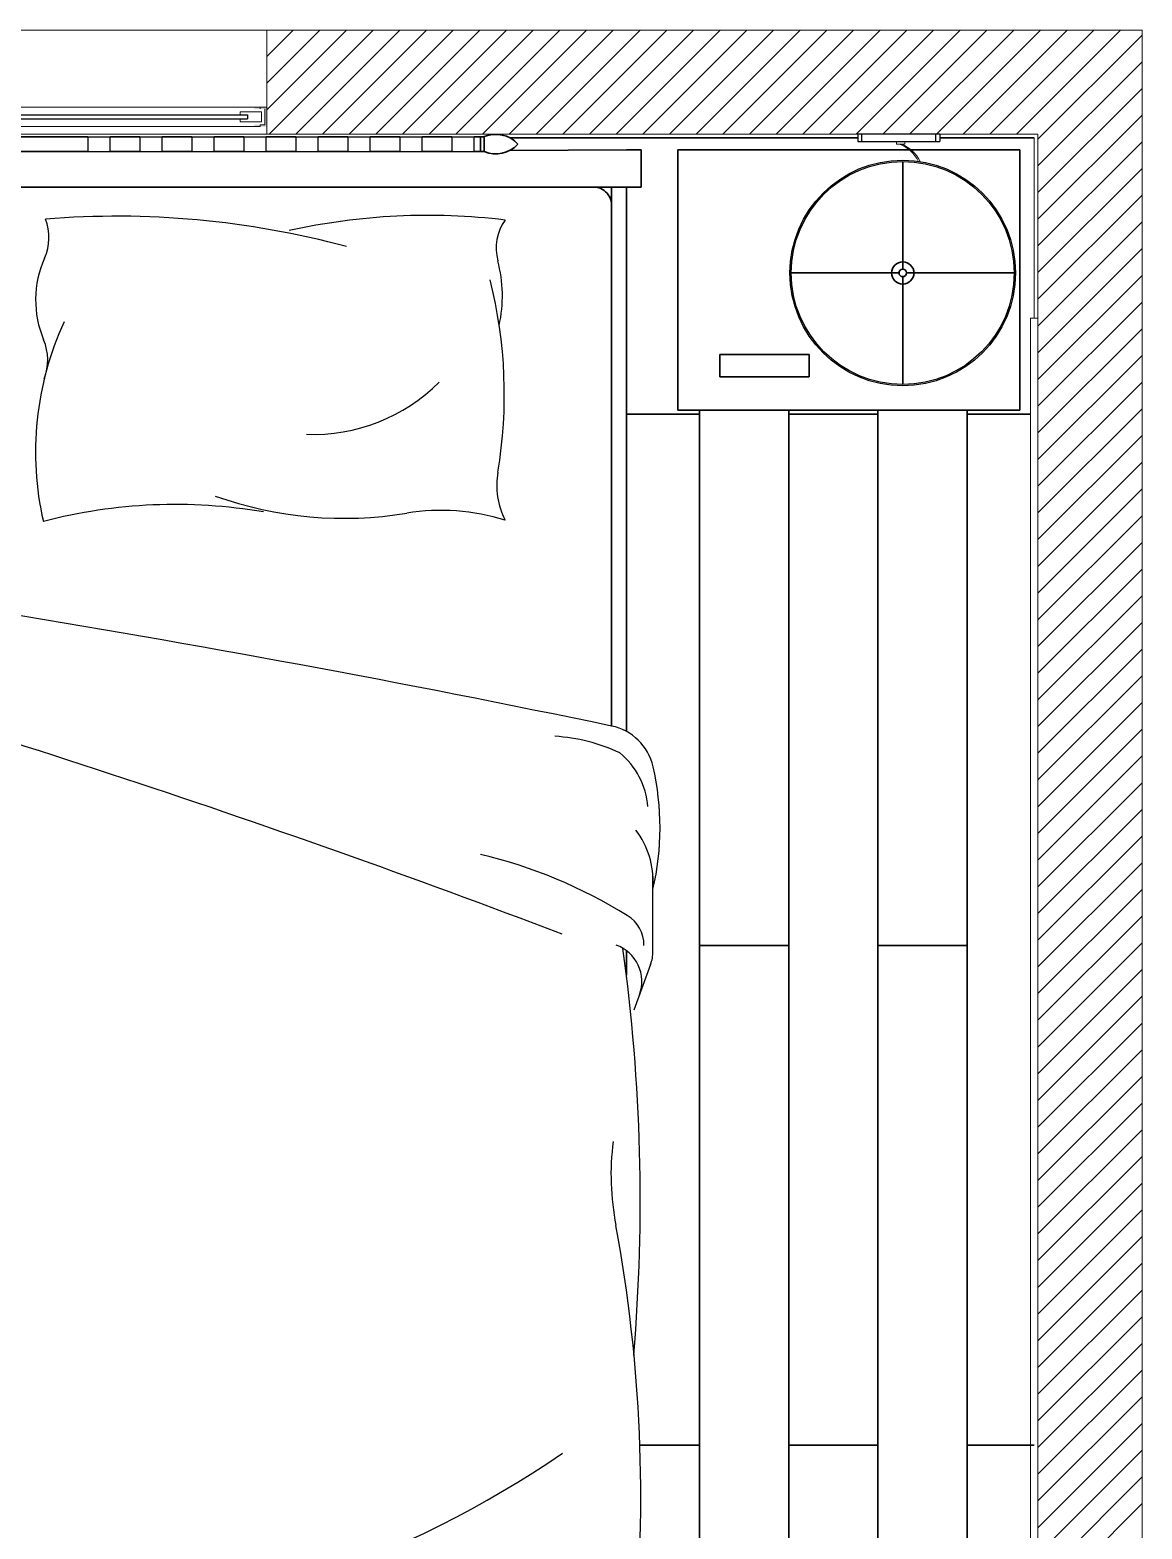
# Model space of a CAD drawing. Header units: millimetres. Extents: x 2837 to 6066, y 1056 to 2217.
# Drawn here: x 3012.3 to 3162, y 1897.7 to 2099.4 of the extents above; entities that cross this region are included whole.
import ezdxf

# ---------------------------------------------------------------- set-up
doc = ezdxf.new("R2010")
doc.units = ezdxf.units.MM
for name, color, linetype, lineweight in [('arredi', 8, 'Continuous', 30), ('infissi', 40, 'Continuous', 18), ('legno', 35, 'Continuous', 30), ('muri sezionati', 7, 'Continuous', 18), ('retino muri', 2, 'Continuous', 18)]:
    doc.layers.add(name, color=color, linetype=linetype, lineweight=lineweight)
for name, color, linetype in [('prese elettriche', 6, 'Continuous'), ('serramenti', 124, 'Continuous'), ('tessuti', 51, 'Continuous')]:
    doc.layers.add(name, color=color, linetype=linetype)

msp = doc.modelspace()

# ---------------------------------------------------------------- hatches: boundary and pattern name
at = {"layer": 'infissi'}
for points in [[(3044.13, 2089), (3044.13, 2086.37), (3042.46, 2086.37), (3042.46, 2086.62), (3043.88, 2086.62), (3043.88, 2088.75), (3042.46, 2088.75), (3042.46, 2089)], [(3044.13, 2089), (3044.13, 2086.37), (3042.46, 2086.37), (3042.46, 2086.62), (3043.88, 2086.62), (3043.88, 2088.75), (3042.46, 2088.75), (3042.46, 2089)], [(3044.13, 2089), (3044.13, 2086.37), (3042.46, 2086.37), (3042.46, 2086.62), (3043.88, 2086.62), (3043.88, 2088.75), (3042.46, 2088.75), (3042.46, 2089)], [(3042.47, 2088.75), (3042.47, 2089), (3044.14, 2089), (3044.14, 2086.37), (3042.47, 2086.37), (3042.47, 2086.62), (3043.89, 2086.62), (3043.89, 2088.75)]]:
    msp.add_hatch(color=256, dxfattribs=at).paths.add_polyline_path(points)

# ---------------------------------------------------------------- linework, layer by layer
at = {"layer": 'arredi', "lineweight": 20, "transparency": 33554687}
for p, q in [((2964.08, 2099.37), (3044.14, 2099.37)), ((3128.92, 2084.01), (3128.92, 2084.37)), ((3128.92, 2084.01), (3130.01, 2084.01)), ((3130.01, 2084.01), (3130.01, 2084.37)), ((3146.95, 2060.61), (3146.95, 1814.36)), ((3147.95, 2060.61), (3146.95, 2060.61)), ((3147.95, 1814.36), (3147.95, 2060.61))]:
    msp.add_line(p, q, dxfattribs=at)
at = {"layer": 'arredi'}
for p, q in [((2990.81, 2085.02), (3020.08, 2085.02)), ((3027.08, 2085.02), (3023.08, 2085.02)), ((3034.08, 2085.02), (3030.08, 2085.02)), ((3041.08, 2085.02), (3037.08, 2085.02)), ((3048.08, 2085.02), (3044.08, 2085.02)), ((3055.08, 2085.02), (3051.08, 2085.02)), ((3062.08, 2085.02), (3058.08, 2085.02)), ((3069.08, 2085.02), (3065.08, 2085.02)), ((3072.93, 2085.02), (3072.08, 2085.02)), ((3072.93, 2085.02), (3072.93, 2083.02)), ((3072.93, 2085.02), (3073.43, 2085.02)), ((3073.43, 2085.02), (3073.43, 2083.02)), ((3076.85, 2083.17), (3092.56, 2083.24)), ((3094.56, 2083.24), (3092.56, 2083.24)), ((3094.56, 2078.24), (3094.56, 2083.24)), ((3020.08, 2083.02), (2990.81, 2083.02)), ((3027.08, 2083.02), (3023.08, 2083.02)), ((3034.08, 2083.02), (3030.08, 2083.02)), ((3041.08, 2083.02), (3037.08, 2083.02)), ((3048.08, 2083.02), (3044.08, 2083.02)), ((3055.08, 2083.02), (3051.08, 2083.02)), ((3062.08, 2083.02), (3058.08, 2083.02)), ((3069.08, 2083.02), (3065.08, 2083.02)), ((3072.08, 2083.02), (3072.93, 2083.02)), ((3073.43, 2083.02), (3072.93, 2083.02)), ((3129.75, 2067.19), (3129.75, 2081.69)), ((3090.56, 2078.24), (3090.56, 2005.74)), ((3092.56, 2078.24), (3092.56, 2005.01)), ((3129.25, 2066.69), (3114.75, 2066.69)), ((3129.75, 2066.19), (3129.75, 2051.69)), ((3130.25, 2066.69), (3144.75, 2066.69)), ((3117.15, 2055.7), (3105.13, 2055.7)), ((3105.13, 2055.7), (3105.13, 2052.7)), ((3117.15, 2052.7), (3117.15, 2055.7)), ((3105.13, 2052.7), (3117.15, 2052.7)), ((3092.56, 1975.52), (3092.56, 1972.22))]:
    msp.add_line(p, q, dxfattribs=at)
at = {"layer": 'arredi', "transparency": 33554687}
msp.add_lwpolyline([(3130.88, 2083.24), (3145.5, 2083.24), (3145.5, 2048.24), (3099.5, 2048.24), (3099.5, 2083.24), (3130.64, 2083.24)], dxfattribs=at)
at = {"layer": 'arredi'}
msp.add_lwpolyline([(3094.56, 2078.24), (2916.56, 2078.24)], dxfattribs=at)
for radius in [1.5, 0.5]:
    msp.add_circle((3129.75, 2066.69), radius, dxfattribs=at)
for centre, radius, start, end in [((3074.99, 2081.36), 3.98, 41.9989, 113.0186), ((3074.99, 2086.68), 3.98, 246.9814, 318.0011), ((3088.12, 2075.79), 2.45, 353.5109, 90.0923)]:
    msp.add_arc(centre, radius, start, end, dxfattribs=at)
at = {"layer": 'arredi', "lineweight": 20, "transparency": 33554687}
for centre, start in [((3127.73, 2079.73), 25.8645), ((3127.96, 2079.73), 25.3423)]:
    msp.add_arc(centre, 4.56, start, 69.4258, dxfattribs=at)
at = {"layer": 'infissi'}
for p, q in [((2964.08, 2089), (3044.14, 2089)), ((3043.46, 2088.35), (3040.55, 2088.35)), ((3040.55, 2087.94), (3040.55, 2088.35)), ((3040.55, 2087.02), (3040.55, 2087.44)), ((3043.27, 2088.75), (3043.27, 2089)), ((3043.46, 2087.02), (3043.46, 2088.35)), ((3043.89, 2088.75), (3043.89, 2086.62)), ((3044.14, 2089), (3044.14, 2086.37)), ((2964.08, 2086.37), (3043.27, 2086.37)), ((3043.46, 2087.02), (3040.55, 2087.02)), ((3043.27, 2086.37), (3043.27, 2086.62)), ((3043.27, 2086.62), (3043.89, 2086.62))]:
    msp.add_line(p, q, dxfattribs=at)
at = {"layer": 'legno'}
for p, q in [((3123.71, 2084.87), (3076.85, 2084.87)), ((3147.45, 2084.87), (3134.74, 2084.87)), ((3092.56, 2047.71), (3102.41, 2047.71)), ((3102.41, 1909), (3102.41, 2048.24)), ((3114.41, 1836.08), (3114.41, 2048.24)), ((3114.41, 2047.71), (3126.41, 2047.71)), ((3126.41, 1837.93), (3126.41, 2048.24)), ((3138.41, 1812.9), (3138.41, 2048.24)), ((3138.41, 2047.71), (3146.95, 2047.71)), ((3102.41, 1976.22), (3114.41, 1976.22)), ((3126.41, 1976.22), (3138.41, 1976.22)), ((3094.37, 1909), (3102.41, 1909)), ((3102.41, 1909), (3102.41, 1838.93)), ((3114.41, 1909), (3126.41, 1909)), ((3138.41, 1909), (3147.45, 1909))]:
    msp.add_line(p, q, dxfattribs=at)
at = {"layer": 'legno', "lineweight": 20, "transparency": 33554687}
msp.add_line((3147.45, 2084.87), (3147.45, 2060.61), dxfattribs=at)
at = {"layer": 'muri sezionati'}
for p, q in [((3044.14, 2099.37), (3044.14, 2085.37)), ((3161.95, 2099.37), (3161.95, 1689.37)), ((2964.08, 2085.37), (3044.14, 2085.37)), ((3147.95, 2085.37), (3044.14, 2085.37)), ((3147.95, 1649.7), (3147.95, 2085.37))]:
    msp.add_line(p, q, dxfattribs=at)
at = {"layer": 'muri sezionati', "lineweight": 20, "transparency": 33554687}
msp.add_line((3044.14, 2099.37), (3161.95, 2099.37), dxfattribs=at)
at = {"layer": 'prese elettriche'}
for p, q in [((3134.74, 2085.37), (3123.71, 2085.37)), ((3123.71, 2085.37), (3123.71, 2084.37)), ((3124.22, 2085.37), (3124.22, 2085.37)), ((3124.22, 2085.37), (3124.22, 2085.37)), ((3124.22, 2085.37), (3124.22, 2085.37)), ((3124.22, 2084.37), (3124.22, 2085.37)), ((3134.22, 2084.37), (3134.22, 2085.37)), ((3134.74, 2085.37), (3134.74, 2084.37)), ((3123.71, 2084.37), (3134.74, 2084.37))]:
    msp.add_line(p, q, dxfattribs=at)
at = {"layer": 'retino muri', "linetype": 'Continuous', "lineweight": 20, "transparency": 33554687}
for p, q in [((3044.14, 2095.82), (3047.69, 2099.37)), ((3044.14, 2092.23), (3051.28, 2099.37)), ((3044.14, 2088.64), (3054.87, 2099.37)), ((3044.47, 2085.37), (3058.47, 2099.37)), ((3048.06, 2085.37), (3062.06, 2099.37)), ((3051.65, 2085.37), (3065.65, 2099.37)), ((3055.24, 2085.37), (3069.24, 2099.37)), ((3058.83, 2085.37), (3072.83, 2099.37)), ((3062.43, 2085.37), (3076.43, 2099.37)), ((3066.02, 2085.37), (3080.02, 2099.37)), ((3069.61, 2085.37), (3083.61, 2099.37)), ((3073.2, 2085.37), (3087.2, 2099.37)), ((3076.79, 2085.37), (3090.79, 2099.37)), ((3080.39, 2085.37), (3094.39, 2099.37)), ((3083.98, 2085.37), (3097.98, 2099.37)), ((3087.57, 2085.37), (3101.57, 2099.37)), ((3091.16, 2085.37), (3105.16, 2099.37)), ((3094.75, 2085.37), (3108.75, 2099.37)), ((3098.35, 2085.37), (3112.35, 2099.37)), ((3101.94, 2085.37), (3115.94, 2099.37)), ((3105.53, 2085.37), (3119.53, 2099.37)), ((3109.12, 2085.37), (3123.12, 2099.37)), ((3112.72, 2085.37), (3126.72, 2099.37)), ((3116.31, 2085.37), (3130.31, 2099.37)), ((3119.9, 2085.37), (3133.9, 2099.37)), ((3123.49, 2085.37), (3137.49, 2099.37)), ((3127.08, 2085.37), (3141.08, 2099.37)), ((3130.68, 2085.37), (3144.68, 2099.37)), ((3134.27, 2085.37), (3148.27, 2099.37)), ((3137.86, 2085.37), (3151.86, 2099.37)), ((3141.45, 2085.37), (3155.45, 2099.37)), ((3145.04, 2085.37), (3159.04, 2099.37)), ((3147.95, 2084.69), (3161.95, 2098.69)), ((3147.95, 2081.1), (3161.95, 2095.1)), ((3147.95, 2077.51), (3161.95, 2091.51)), ((3147.95, 2073.92), (3161.95, 2087.92)), ((3147.95, 2070.32), (3161.95, 2084.32)), ((3147.95, 2066.73), (3161.95, 2080.73)), ((3147.95, 2063.14), (3161.95, 2077.14)), ((3147.95, 2059.55), (3161.95, 2073.55)), ((3147.95, 2055.96), (3161.95, 2069.96)), ((3147.95, 2052.36), (3161.95, 2066.36)), ((3147.95, 2048.77), (3161.95, 2062.77)), ((3147.95, 2045.18), (3161.95, 2059.18)), ((3147.95, 2041.59), (3161.95, 2055.59)), ((3147.95, 2037.99), (3161.95, 2051.99)), ((3147.95, 2034.4), (3161.95, 2048.4)), ((3147.95, 2030.81), (3161.95, 2044.81)), ((3147.95, 2027.22), (3161.95, 2041.22)), ((3147.95, 2023.63), (3161.95, 2037.63)), ((3147.95, 2020.03), (3161.95, 2034.03)), ((3147.95, 2016.44), (3161.95, 2030.44)), ((3147.95, 2012.85), (3161.95, 2026.85)), ((3147.95, 2009.26), (3161.95, 2023.26)), ((3147.95, 2005.67), (3161.95, 2019.67)), ((3147.95, 2002.07), (3161.95, 2016.07)), ((3147.95, 1998.48), (3161.95, 2012.48)), ((3147.95, 1994.89), (3161.95, 2008.89)), ((3147.95, 1991.3), (3161.95, 2005.3)), ((3147.95, 1987.71), (3161.95, 2001.71)), ((3147.95, 1984.11), (3161.95, 1998.11)), ((3147.95, 1980.52), (3161.95, 1994.52)), ((3147.95, 1976.93), (3161.95, 1990.93)), ((3147.95, 1973.34), (3161.95, 1987.34)), ((3147.95, 1969.74), (3161.95, 1983.74)), ((3147.95, 1966.15), (3161.95, 1980.15)), ((3147.95, 1962.56), (3161.95, 1976.56)), ((3147.95, 1958.97), (3161.95, 1972.97)), ((3147.95, 1955.38), (3161.95, 1969.38)), ((3147.95, 1951.78), (3161.95, 1965.78)), ((3147.95, 1948.19), (3161.95, 1962.19)), ((3147.95, 1944.6), (3161.95, 1958.6)), ((3147.95, 1941.01), (3161.95, 1955.01)), ((3147.95, 1937.42), (3161.95, 1951.42)), ((3147.95, 1933.82), (3161.95, 1947.82)), ((3147.95, 1930.23), (3161.95, 1944.23)), ((3147.95, 1926.64), (3161.95, 1940.64)), ((3147.95, 1923.05), (3161.95, 1937.05)), ((3147.95, 1919.46), (3161.95, 1933.46)), ((3147.95, 1915.86), (3161.95, 1929.86)), ((3147.95, 1912.27), (3161.95, 1926.27)), ((3147.95, 1908.68), (3161.95, 1922.68)), ((3147.95, 1905.09), (3161.95, 1919.09)), ((3147.95, 1901.49), (3161.95, 1915.49)), ((3147.95, 1897.9), (3161.95, 1911.9)), ((3147.95, 1894.31), (3161.95, 1908.31)), ((3147.95, 1890.72), (3161.95, 1904.72)), ((3147.95, 1887.13), (3161.95, 1901.13))]:
    msp.add_line(p, q, dxfattribs=at)
at = {"layer": 'serramenti'}
for p, q in [((2966.66, 2087.94), (3041.55, 2087.94)), ((2966.66, 2087.44), (3041.55, 2087.44)), ((3041.55, 2087.94), (3041.55, 2087.44))]:
    msp.add_line(p, q, dxfattribs=at)
at = {"layer": 'tessuti'}
for p, q in [((3020.08, 2085.02), (3023.08, 2085.02)), ((3020.08, 2085.02), (3020.08, 2083.02)), ((3023.08, 2083.02), (3023.08, 2085.02)), ((3027.08, 2085.02), (3030.08, 2085.02)), ((3027.08, 2085.02), (3027.08, 2083.02)), ((3030.08, 2083.02), (3030.08, 2085.02)), ((3034.08, 2085.02), (3037.08, 2085.02)), ((3034.08, 2085.02), (3034.08, 2083.02)), ((3037.08, 2083.02), (3037.08, 2085.02)), ((3041.08, 2085.02), (3044.08, 2085.02)), ((3041.08, 2085.02), (3041.08, 2083.02)), ((3044.08, 2083.02), (3044.08, 2085.02)), ((3048.08, 2085.02), (3051.08, 2085.02)), ((3048.08, 2085.02), (3048.08, 2083.02)), ((3051.08, 2083.02), (3051.08, 2085.02)), ((3055.08, 2085.02), (3058.08, 2085.02)), ((3055.08, 2085.02), (3055.08, 2083.02)), ((3058.08, 2083.02), (3058.08, 2085.02)), ((3062.08, 2085.02), (3065.08, 2085.02)), ((3062.08, 2085.02), (3062.08, 2083.02)), ((3065.08, 2083.02), (3065.08, 2085.02)), ((3069.08, 2085.02), (3072.08, 2085.02)), ((3069.08, 2085.02), (3069.08, 2083.02)), ((3072.08, 2083.02), (3072.08, 2085.02)), ((3020.08, 2083.02), (3023.08, 2083.02)), ((3027.08, 2083.02), (3030.08, 2083.02)), ((3034.08, 2083.02), (3037.08, 2083.02)), ((3041.08, 2083.02), (3044.08, 2083.02)), ((3048.08, 2083.02), (3051.08, 2083.02)), ((3055.08, 2083.02), (3058.08, 2083.02)), ((3062.08, 2083.02), (3065.08, 2083.02)), ((3069.08, 2083.02), (3072.08, 2083.02)), ((3096.13, 1975.44), (3096.13, 1985.58)), ((3095.81, 1973.66), (3093.54, 1967.52))]:
    msp.add_line(p, q, dxfattribs=at)
for radius in [15.18, 15]:
    msp.add_circle((3129.75, 2066.69), radius, dxfattribs=at)
for centre, radius, start, end in [((3008.13, 2071.44), 6.71, 335.7877, 21.7124), ((3024.02, 1955.97), 118.35, 74.8925, 94.682), ((3065.87, 1987.58), 86.85, 83.1414, 102.4248), ((3081.53, 2070.02), 6.51, 144.3788, 195.1988), ((3026.81, 2063.04), 13.77, 155.7877, 202.8808), ((3057.87, 2063.59), 18, 347.312, 15.1988), ((3013.6, 2050.37), 62.53, 350.3711, 14.26), ((3054.6, 2042.6), 41.58, 155.118, 192.9862), ((3007.67, 2054.97), 7, 339.0161, 22.8808), ((3050.39, 2068.97), 24, 267.8295, 315.0098), ((3085.56, 2038.16), 10.46, 170.3711, 206.9649), ((3031.87, 1964.96), 70.58, 80.3266, 104.5973), ((3054.57, 2085.28), 51.6, 250.3559, 279.3926), ((3067.63, 2006.34), 28.41, 72.3598, 99.3926), ((2691.97, 87.62), 1959.1, 78.26076, 83.27201), ((2580.98, 654.64), 1415.47, 69.18683, 74.40799), ((3089.1, 1998.66), 7.23, 12.8827, 78.3869), ((3081.43, 1980.15), 24.25, 65.0339, 86.464), ((3085.02, 1994.04), 10.47, 4.6849, 50.5984), ((3060.36, 1992.08), 36.72, 346.9286, 12.8827), ((3085.01, 1984.92), 11.14, 356.6017, 37.7302), ((3058.1, 1924.9), 65.25, 58.0112, 76.8651), ((3090.33, 1976.29), 4.59, 359.0101, 59.2976), ((3089.46, 1971.38), 5.17, 339.7541, 70.6724), ((2847.02, 1941.93), 247.4, 355.1753, 7.8765), ((3090.96, 1975.44), 5.17, 339.7541, 360), ((3090.96, 1975.44), 5.17, 339.7541, 360), ((3124.93, 1945.35), 34.45, 172.4747, 191.3425), ((2892.17, 1901.95), 202.32, 354.4575, 10.4283), ((3002.27, 2027.73), 145.01, 274.1397, 304.2946)]:
    msp.add_arc(centre, radius, start, end, dxfattribs=at)

doc.saveas('drawing.dxf')
